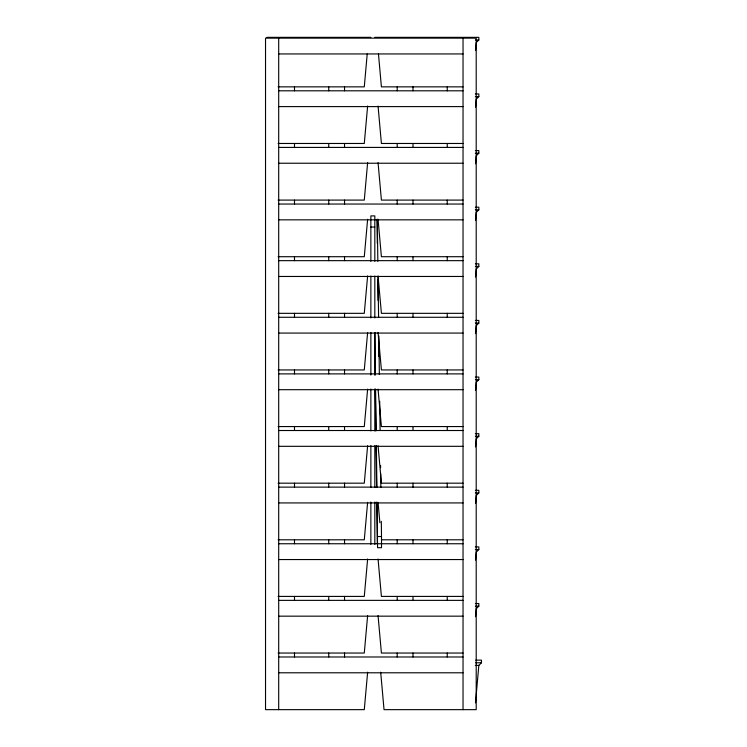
<?xml version="1.0" encoding="UTF-8"?>
<svg xmlns="http://www.w3.org/2000/svg" width="747" height="747" viewBox="0 0 747 747"><rect width="100%" height="100%" fill="white"/><g stroke="black" fill="none" stroke-linecap="round" stroke-linejoin="round"><path stroke-width="1.12" d="M367.216 53.961L364.284 86.857L278.089 86.857M367.627 106.037L364.284 143.471L278.089 143.471M367.627 162.659L364.284 200.093L278.089 200.093M367.627 219.273L364.284 256.707L278.089 256.707M367.627 275.895L364.284 313.329L278.089 313.329M367.627 332.508L364.284 369.942L278.089 369.942M367.627 389.131L364.284 426.565L278.089 426.565M367.627 445.744L364.284 483.178L278.089 483.178M367.627 502.367L364.284 539.801L278.089 539.801M367.627 558.98L364.284 596.414L278.089 596.414M367.627 615.603L364.284 653.037L278.089 653.037M367.627 672.216L364.284 709.65L265.53 709.65L265.53 38.144L476.203 38.144L476.203 709.65L384.033 709.65L380.69 672.216M475.494 50.553L476.203 42.616L478.836 39.983L478.836 37.35L374.817 37.35M475.494 107.176L476.203 99.23L478.836 96.596L478.836 93.963L475.372 93.963M475.494 163.789L476.203 155.852L478.836 153.219L478.836 150.586L475.372 150.586M475.494 220.412L476.203 212.465L478.836 209.832L478.836 207.199L475.372 207.199M475.494 277.025L476.203 269.088L478.836 266.455L478.836 263.822L475.372 263.822M475.494 333.648L476.203 325.701L478.836 323.068L478.836 320.435L475.372 320.435M475.494 390.261L476.203 382.324L478.836 379.691L478.836 377.058L475.372 377.058M475.494 446.883L476.203 438.937L478.836 436.304L478.836 433.671L475.372 433.671M475.494 503.497L476.203 495.56L478.836 492.927L478.836 490.293L475.372 490.293M475.494 560.119L476.203 552.173L478.836 549.54L478.836 546.907L475.372 546.907M475.494 616.733L476.203 608.796L478.836 606.162L478.836 603.529L475.372 603.529M475.494 702.843L478.836 665.409L481.47 662.776L481.47 660.143L475.69 660.143M266.847 37.35L370.867 37.35M475.372 39.983L478.836 39.983M278.696 53.943L463.037 53.943M463.037 86.857L381.4 86.857L378.468 53.961M278.696 90.807L463.037 90.807M475.372 96.596L478.836 96.596M278.696 106.606L463.037 106.606M463.037 143.471L381.4 143.471L378.057 106.037M278.696 147.42L463.037 147.42M475.372 153.219L478.836 153.219M278.696 163.229L463.037 163.229M463.037 200.093L381.4 200.093L378.057 162.659M278.696 204.043L463.037 204.043M475.372 209.832L478.836 209.832M278.696 219.842L463.037 219.842M370.867 227.069L374.817 227.069M463.037 256.707L381.4 256.707L378.057 219.273M278.696 260.656L463.037 260.656M475.372 266.455L478.836 266.455M278.696 276.465L463.037 276.465M463.037 313.329L381.4 313.329L378.057 275.895M278.696 317.279L463.037 317.279M475.372 323.068L478.836 323.068M278.696 333.078L463.037 333.078M463.037 369.942L381.4 369.942L378.057 332.508M278.696 373.892L463.037 373.892M475.372 379.691L478.836 379.691M278.696 389.691L463.037 389.691M463.037 426.565L381.4 426.565L378.057 389.131M278.696 430.515L463.037 430.515M475.372 436.304L478.836 436.304M278.696 446.314L463.037 446.314M463.037 483.178L381.4 483.178L378.057 445.744M278.696 487.128L463.037 487.128M475.372 492.927L478.836 492.927M278.696 502.927L463.037 502.927M377.562 536.523L381.512 536.523L381.512 547.7L377.562 547.7L377.114 502.712M381.4 539.801L463.037 539.801M278.696 543.751L463.037 543.751M475.372 549.54L478.836 549.54M278.696 559.55L463.037 559.55M463.037 596.414L381.4 596.414L378.057 558.98M278.696 600.364L463.037 600.364M475.372 606.162L478.836 606.162M278.696 616.163L463.037 616.163M463.037 653.037L381.4 653.037L378.057 615.603M278.696 656.986L463.037 656.986M475.69 662.776L481.47 662.776M475.353 665.409L478.836 665.409M278.696 672.786L463.037 672.786M378.057 502.367L379.878 522.779M377.282 219.394L377.842 261.366M378.047 276.521L378.589 317.326M378.841 335.982L379.355 374.462M379.709 401.279L380.102 430.421M380.568 465.4L380.596 467.734M380.671 473.561L380.858 487.558M381.315 521.369L381.512 536.523M377.31 243.373L377.086 219.245M377.786 279.49L378.066 300.462M378.645 343.573L378.813 356.384M379.513 408.814L379.56 412.307M374.845 332.49L375.405 374.462M375.601 389.617L376.152 430.421M376.348 445.585L376.908 487.558M375.069 371.53L375.115 375.031M375.302 389.01L375.862 430.954M376.058 446.099L376.6 486.876M376.805 502.021L377.366 543.965M463.037 38.144L463.037 709.65M447.238 86.857L447.238 90.807M447.238 143.471L447.238 147.42M447.238 200.093L447.238 204.043M447.238 256.707L447.238 260.656M447.238 313.329L447.238 317.279M447.238 369.942L447.238 373.892M447.238 426.565L447.238 430.515M447.238 483.178L447.238 487.128M447.238 539.801L447.238 543.751M447.238 596.414L447.238 600.364M447.238 653.037L447.238 656.986M412.998 86.857L412.998 90.807M412.998 143.471L412.998 147.42M412.998 200.093L412.998 204.043M412.998 256.707L412.998 260.656M412.998 313.329L412.998 317.279M412.998 369.942L412.998 373.892M412.998 426.565L412.998 430.515M412.998 483.178L412.998 487.128M412.998 539.801L412.998 543.751M412.998 596.414L412.998 600.364M412.998 653.037L412.998 656.986M397.199 86.857L397.199 90.807M397.199 143.471L397.199 147.42M397.199 200.093L397.199 204.043M397.199 256.707L397.199 260.656M397.199 313.329L397.199 317.279M397.199 369.942L397.199 373.892M397.199 426.565L397.199 430.515M397.199 483.178L397.199 487.128M397.199 539.801L397.199 543.751M397.199 596.414L397.199 600.364M397.199 653.037L397.199 656.986M374.817 261.366L374.817 215.892L370.867 215.892L370.867 261.366M374.817 275.998L374.817 317.942M374.817 332.49L374.817 375.031M374.817 389.01L374.817 430.954M374.817 445.585L374.817 487.558M374.817 502.021L374.817 544.348M370.867 275.998L370.867 317.942M370.867 332.49L370.867 375.031M370.867 389.01L370.867 430.954M370.867 445.585L370.867 487.558M370.867 502.021L370.867 544.348M344.535 86.857L344.535 90.807M344.535 143.471L344.535 147.42M344.535 200.093L344.535 204.043M344.535 256.707L344.535 260.656M344.535 313.329L344.535 317.279M344.535 369.942L344.535 373.892M344.535 426.565L344.535 430.515M344.535 483.178L344.535 487.128M344.535 539.801L344.535 543.751M344.535 596.414L344.535 600.364M344.535 653.037L344.535 656.986M328.736 86.857L328.736 90.807M328.736 143.471L328.736 147.42M328.736 200.093L328.736 204.043M328.736 256.707L328.736 260.656M328.736 313.329L328.736 317.279M328.736 369.942L328.736 373.892M328.736 426.565L328.736 430.515M328.736 483.178L328.736 487.128M328.736 539.801L328.736 543.751M328.736 596.414L328.736 600.364M328.736 653.037L328.736 656.986M294.495 86.857L294.495 90.807M294.495 143.471L294.495 147.42M294.495 200.093L294.495 204.043M294.495 256.707L294.495 260.656M294.495 313.329L294.495 317.279M294.495 369.942L294.495 373.892M294.495 426.565L294.495 430.515M294.495 483.178L294.495 487.128M294.495 539.801L294.495 543.751M294.495 596.414L294.495 600.364M294.495 653.037L294.495 656.986M278.696 38.144L278.696 709.65"/></g></svg>
